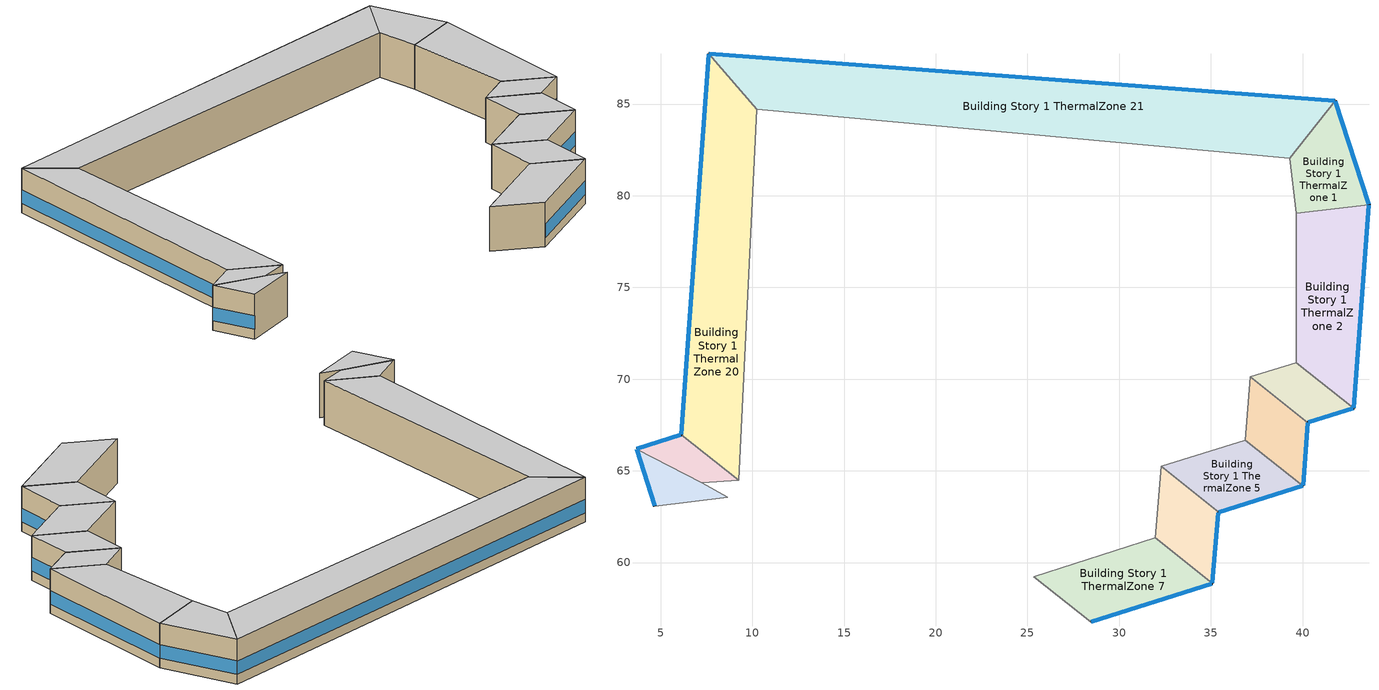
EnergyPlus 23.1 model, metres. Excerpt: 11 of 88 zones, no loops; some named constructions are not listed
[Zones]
Building Story 1 ThermalZone 1
 floor ground (Typical Insulated Carpeted 8in Slab Floor): 41.78,85.18 43.63,79.52 39.65,79.04 39.31,82.04 z0
 wall outside (Typical Insulated Steel Framed Exterior Wall R-12.99): 43.63,79.52 41.78,85.18 z0:3.6
 wall adiabatic (Typical Interior Wall): 41.78,85.18 39.31,82.04 39.65,79.04 43.63,79.52 z0:3.6
 window (U 0.55 SHGC 0.25): 43.62,79.54 41.79,85.16 z0.76:1.85
 ceiling adiabatic (Typical Interior Floor): 39.31,82.04 39.65,79.04 43.63,79.52 41.78,85.18 z3.6
Building Story 1 ThermalZone 18
 floor ground (Typical Insulated Carpeted 8in Slab Floor): 4.69,63.08 3.68,66.19 7.24,64.37 8.66,63.55 z0
 wall outside (Typical Insulated Steel Framed Exterior Wall R-12.99): 3.68,66.19 4.69,63.08 z0:3.6
 wall adiabatic (Typical Interior Wall): 4.69,63.08 8.66,63.55 7.24,64.37 3.68,66.19 z0:3.6
 window (U 0.55 SHGC 0.25): 3.69,66.17 4.68,63.11 z0.76:1.86
 ceiling adiabatic (Typical Interior Ceiling): 8.66,63.55 7.24,64.37 3.68,66.19 4.69,63.08 z3.6
Building Story 1 ThermalZone 19
 floor ground (Typical Insulated Carpeted 8in Slab Floor): 3.68,66.19 6.11,66.97 9.26,64.5 7.24,64.37 z0
 wall outside (Typical Insulated Steel Framed Exterior Wall R-12.99): 6.11,66.97 3.68,66.19 z0:3.6
 wall adiabatic (Typical Interior Wall): 3.68,66.19 7.24,64.37 9.26,64.5 6.11,66.97 z0:3.6
 window (U 0.55 SHGC 0.25): 6.09,66.96 3.71,66.2 z0.76:1.86
 ceiling adiabatic (Typical Interior Ceiling): 7.24,64.37 9.26,64.5 6.11,66.97 3.68,66.19 z3.6
Building Story 1 ThermalZone 2
 floor ground (Typical Insulated Carpeted 8in Slab Floor): 43.63,79.52 42.79,68.41 39.66,70.91 39.65,79.04 z0
 wall outside (Typical Insulated Steel Framed Exterior Wall R-12.99): 42.79,68.41 43.63,79.52 z0:3.6
 wall adiabatic (Typical Interior Wall): 43.63,79.52 39.65,79.04 39.66,70.91 42.79,68.41 z0:3.6
 window (U 0.55 SHGC 0.25): 42.79,68.44 43.62,79.49 z0.76:1.85
 ceiling adiabatic (Typical Interior Floor): 39.65,79.04 39.66,70.91 42.79,68.41 43.63,79.52 z3.6
Building Story 1 ThermalZone 20
 floor ground (Typical Insulated Carpeted 8in Slab Floor): 6.11,66.97 7.62,87.74 10.23,84.71 9.26,64.5 z0
 wall outside (Typical Insulated Steel Framed Exterior Wall R-12.99): 7.62,87.74 6.11,66.97 z0:3.6
 wall adiabatic (Typical Interior Wall): 6.11,66.97 9.26,64.5 10.23,84.71 7.62,87.74 z0:3.6
 window (U 0.55 SHGC 0.25): 7.62,87.71 6.11,66.99 z0.76:1.84
 ceiling adiabatic (Typical Interior Ceiling): 9.26,64.5 10.23,84.71 7.62,87.74 6.11,66.97 z3.6
Building Story 1 ThermalZone 21
 floor ground (Typical Insulated Carpeted 8in Slab Floor): 7.62,87.74 41.78,85.18 39.31,82.04 10.23,84.71 z0
 wall outside (Typical Insulated Steel Framed Exterior Wall R-12.99): 41.78,85.18 7.62,87.74 z0:3.6
 wall adiabatic (Typical Interior Wall): 7.62,87.74 10.23,84.71 39.31,82.04 41.78,85.18 z0:3.6
 window (U 0.55 SHGC 0.25): 41.76,85.19 7.65,87.74 z0.76:1.84
 ceiling adiabatic (Typical Interior Ceiling): 10.23,84.71 39.31,82.04 41.78,85.18 7.62,87.74 z3.6
Building Story 1 ThermalZone 3
 floor ground (Typical Insulated Carpeted 8in Slab Floor): 42.79,68.41 40.28,67.64 37.15,70.13 39.66,70.91 z0
 wall outside (Typical Insulated Steel Framed Exterior Wall R-12.99): 40.28,67.64 42.79,68.41 z0:3.6
 wall adiabatic (Typical Interior Wall): 42.79,68.41 39.66,70.91 37.15,70.13 40.28,67.64 z0:3.6
 window (U 0.55 SHGC 0.25): 40.3,67.64 42.76,68.41 z0.76:1.86
 ceiling adiabatic (Typical Interior Floor): 39.66,70.91 37.15,70.13 40.28,67.64 42.79,68.41 z3.6
Building Story 1 ThermalZone 4
 floor ground (Typical Insulated Carpeted 8in Slab Floor): 40.28,67.64 40.03,64.19 36.89,66.68 37.15,70.13 z0
 wall outside (Typical Insulated Steel Framed Exterior Wall R-12.99): 40.03,64.19 40.28,67.64 z0:3.6
 wall adiabatic (Typical Interior Wall): 40.28,67.64 37.15,70.13 36.89,66.68 40.03,64.19 z0:3.6
 window (U 0.55 SHGC 0.25): 40.03,64.22 40.27,67.61 z0.76:1.86
 ceiling adiabatic (Typical Interior Floor): 37.15,70.13 36.89,66.68 40.03,64.19 40.28,67.64 z3.6
Building Story 1 ThermalZone 5
 floor ground (Typical Insulated Carpeted 8in Slab Floor): 40.03,64.19 35.42,62.75 32.3,65.25 36.89,66.68 z0
 wall outside (Typical Insulated Steel Framed Exterior Wall R-12.99): 35.42,62.75 40.03,64.19 z0:3.6
 wall adiabatic (Typical Interior Wall): 40.03,64.19 36.89,66.68 32.3,65.25 35.42,62.75 z0:3.6
 window (U 0.55 SHGC 0.25): 35.44,62.76 40,64.19 z0.76:1.85
 ceiling adiabatic (Typical Interior Floor): 36.89,66.68 32.3,65.25 35.42,62.75 40.03,64.19 z3.6
Building Story 1 ThermalZone 6
 floor ground (Typical Insulated Carpeted 8in Slab Floor): 35.42,62.75 35.08,58.86 31.96,61.36 32.3,65.25 z0
 wall outside (Typical Insulated Steel Framed Exterior Wall R-12.99): 35.08,58.86 35.42,62.75 z0:3.6
 wall adiabatic (Typical Interior Wall): 35.42,62.75 32.3,65.25 31.96,61.36 35.08,58.86 z0:3.6
 window (U 0.55 SHGC 0.25): 35.09,58.89 35.42,62.72 z0.76:1.86
 ceiling adiabatic (Typical Interior Floor): 32.3,65.25 31.96,61.36 35.08,58.86 35.42,62.75 z3.6
Building Story 1 ThermalZone 7
 floor ground (Typical Insulated Carpeted 8in Slab Floor): 35.08,58.86 28.47,56.75 25.33,59.23 31.96,61.36 z0
 wall outside (Typical Insulated Steel Framed Exterior Wall R-12.99): 28.47,56.75 35.08,58.86 z0:3.6
 wall adiabatic (Typical Interior Wall): 35.08,58.86 31.96,61.36 25.33,59.23 28.47,56.75 z0:3.6
 window (U 0.55 SHGC 0.25): 28.49,56.76 35.06,58.85 z0.76:1.85
 ceiling adiabatic (Typical Interior Floor): 31.96,61.36 25.33,59.23 28.47,56.75 35.08,58.86 z3.6
[Material] Thermal Absorptance=0.9; Solar Absorptance=0.7
Name | Roughness | Thickness {m} | Conductivity {W/m-K} | Density {kg/m3} | Specific Heat {J/kg-K} | Visible Absorptance
100mm Normalweight concrete floor | MediumRough | 0.1016 | 2.31045 | 2322 | 832.557 | 0.7
25mm Stucco | Smooth | 0.0254 | 0.72 | 1856 | 840 | 0.7
5/8 in. Gypsum Board | MediumSmooth | 0.0159 | 0.16 | 800 | 1090 | 0.7
8 in. Normalweight Concrete Floor | MediumRough | 0.2032 | 2.31 | 2322 | 832 | 0.7
G01 13mm gypsum board | Smooth | 0.0127 | 0.160031 | 800.001 | 1090.73 | 0.5
[Material:NoMass] Roughness=Smooth; Thermal Absorptance=0.9; Solar Absorptance=0.7
Name | Thermal Resistance {m2-K/W} | Visible Absorptance
CP02 CARPET PAD; Typical Carpet Pad | 0.21648 | 0.8
Typical Insulation R-10.81 | 1.90342 | 0.7
[WindowMaterial:Gas]
Gap_1_W_0_0032: Gas Type=Air; Thickness {m}=0.0032
[WindowMaterial:Glazing] Optical Data Type=SpectralAverage; Infrared Transmittance at Normal Incidence=0; Back Side Infrared Hemispherical Emissivity=0.84; Conductivity {W/m-K}=1; Dirt Correction Factor for Solar and Visible Transmittance=1; Solar Diffusing=No
Name | Thickness {m} | Solar Transmittance at Normal Incidence | Front Side Solar Reflectance at Normal Incidence | Back Side Solar Reflectance at Normal Incidence | Visible Transmittance at Normal Incidence | Front Side Visible Reflectance at Normal Incidence | Back Side Visible Reflectance at Normal Incidence | Front Side Infrared Hemispherical Emissivity
Glass_2022F_LayerAvg | 0.0039 | 0.355897 | 0.394095 | 0.265645 | 0.677694 | 0.042734 | 0.05547 | 0.046
Glass_2175_LayerAvg | 0.0086 | 0.167758 | 0.217606 | 0.437978 | 0.416044 | 0.078729 | 0.10654 | 0.84
[Construction]
Typical Insulated Carpeted 8in Slab Floor: 8 in. Normalweight Concrete Floor, Typical Carpet Pad
Typical Insulated Steel Framed Exterior Wall R-12.99: 25mm Stucco, 5/8 in. Gypsum Board, Typical Insulation R-10.81, 5/8 in. Gypsum Board
Typical Interior Ceiling: CP02 CARPET PAD, 100mm Normalweight concrete floor
Typical Interior Floor: 100mm Normalweight concrete floor, CP02 CARPET PAD
Typical Interior Wall: G01 13mm gypsum board, G01 13mm gypsum board
U 0.55 SHGC 0.25: Glass_2175_LayerAvg, Gap_1_W_0_0032, Glass_2022F_LayerAvg
[Zone] Multiplier=1; Part of Total Floor Area=Yes
Building Story 1 ThermalZone 1; Building Story 1 ThermalZone 18; Building Story 1 ThermalZone 19; Building Story 1 ThermalZone 2; Building Story 1 ThermalZone 20; Building Story 1 ThermalZone 21; Building Story 1 ThermalZone 3; Building Story 1 ThermalZone 4; Building Story 1 ThermalZone 5; Building Story 1 ThermalZone 6; Building Story 1 ThermalZone 7
[Space] Space Type=Story Ground Blended Space Type
Name | Zone
Building Story 1 Space 1 | Building Story 1 ThermalZone 1
Building Story 1 Space 18 | Building Story 1 ThermalZone 18
Building Story 1 Space 19 | Building Story 1 ThermalZone 19
Building Story 1 Space 2 | Building Story 1 ThermalZone 2
Building Story 1 Space 20 | Building Story 1 ThermalZone 20
Building Story 1 Space 21 | Building Story 1 ThermalZone 21
Building Story 1 Space 3 | Building Story 1 ThermalZone 3
Building Story 1 Space 4 | Building Story 1 ThermalZone 4
Building Story 1 Space 5 | Building Story 1 ThermalZone 5
Building Story 1 Space 6 | Building Story 1 ThermalZone 6
Building Story 1 Space 7 | Building Story 1 ThermalZone 7
[InternalMass] Construction=InteriorFurnishings 1
Name | Zone or ZoneList | Space or SpaceList | Surface Area {m2}
Building Story 1 Space 1 Office OfficeLarge Data Center A  - Story Ground Mass; Building Story 1 Space 1 Office OfficeLarge Data Center C  - Story Ground Mass | Building Story 1 ThermalZone 1 | Building Story 1 Space 1 | 0.0512
Building Story 1 Space 2 Office OfficeLarge Data Center A  - Story Ground Mass; Building Story 1 Space 2 Office OfficeLarge Data Center C  - Story Ground Mass | Building Story 1 ThermalZone 2 | Building Story 1 Space 2 | 0.111173
Building Story 1 Space 4 Office OfficeLarge Data Center A  - Story Ground Mass; Building Story 1 Space 4 Office OfficeLarge Data Center C  - Story Ground Mass | Building Story 1 ThermalZone 4 | Building Story 1 Space 4 | 0.0367467
Building Story 1 Space 6 Office OfficeLarge Data Center A  - Story Ground Mass; Building Story 1 Space 6 Office OfficeLarge Data Center C  - Story Ground Mass | Building Story 1 ThermalZone 6 | Building Story 1 Space 6 | 0.0417874
Building Story 1 Space 7 Office OfficeLarge Data Center A  - Story Ground Mass; Building Story 1 Space 7 Office OfficeLarge Data Center C  - Story Ground Mass | Building Story 1 ThermalZone 7 | Building Story 1 Space 7 | 0.0743201
Building Story 1 Space 20 Office OfficeLarge Data Center A  - Story Ground Mass; Building Story 1 Space 20 Office OfficeLarge Data Center C  - Story Ground Mass | Building Story 1 ThermalZone 20 | Building Story 1 Space 20 | 0.200653
Building Story 1 Space 21 Office OfficeLarge Data Center A  - Story Ground Mass; Building Story 1 Space 21 Office OfficeLarge Data Center C  - Story Ground Mass | Building Story 1 ThermalZone 21 | Building Story 1 Space 21 | 0.313382
Building Story 1 Space 5 Office OfficeLarge Data Center A  - Story Ground Mass; Building Story 1 Space 5 Office OfficeLarge Data Center C  - Story Ground Mass | Building Story 1 ThermalZone 5 | Building Story 1 Space 5 | 0.0512883
Building Story 1 Space 19 Office OfficeLarge Data Center A  - Story Ground Mass; Building Story 1 Space 19 Office OfficeLarge Data Center C  - Story Ground Mass | Building Story 1 ThermalZone 19 | Building Story 1 Space 19 | 0.0202466
Building Story 1 Space 3 Office OfficeLarge Data Center A  - Story Ground Mass; Building Story 1 Space 3 Office OfficeLarge Data Center C  - Story Ground Mass | Building Story 1 ThermalZone 3 | Building Story 1 Space 3 | 0.0279812
Building Story 1 Space 18 Office OfficeLarge Data Center A  - Story Ground Mass; Building Story 1 Space 18 Office OfficeLarge Data Center C  - Story Ground Mass | Building Story 1 ThermalZone 18 | Building Story 1 Space 18 | 0.0211017
Building Story 1 Space 1 Office OfficeLarge Data Center B  - Story Ground Mass | Building Story 1 ThermalZone 1 | Building Story 1 Space 1 | 0.376498
Building Story 1 Space 2 Office OfficeLarge Data Center B  - Story Ground Mass | Building Story 1 ThermalZone 2 | Building Story 1 Space 2 | 0.817505
Building Story 1 Space 4 Office OfficeLarge Data Center B  - Story Ground Mass | Building Story 1 ThermalZone 4 | Building Story 1 Space 4 | 0.270215
Building Story 1 Space 6 Office OfficeLarge Data Center B  - Story Ground Mass | Building Story 1 ThermalZone 6 | Building Story 1 Space 6 | 0.307282
Building Story 1 Space 7 Office OfficeLarge Data Center B  - Story Ground Mass | Building Story 1 ThermalZone 7 | Building Story 1 Space 7 | 0.54651
Building Story 1 Space 20 Office OfficeLarge Data Center B  - Story Ground Mass | Building Story 1 ThermalZone 20 | Building Story 1 Space 20 | 1.47549
Building Story 1 Space 21 Office OfficeLarge Data Center B  - Story Ground Mass | Building Story 1 ThermalZone 21 | Building Story 1 Space 21 | 2.30445
Building Story 1 Space 5 Office OfficeLarge Data Center B  - Story Ground Mass | Building Story 1 ThermalZone 5 | Building Story 1 Space 5 | 0.377147
Building Story 1 Space 19 Office OfficeLarge Data Center B  - Story Ground Mass | Building Story 1 ThermalZone 19 | Building Story 1 Space 19 | 0.148883
Building Story 1 Space 3 Office OfficeLarge Data Center B  - Story Ground Mass | Building Story 1 ThermalZone 3 | Building Story 1 Space 3 | 0.205759
Building Story 1 Space 18 Office OfficeLarge Data Center B  - Story Ground Mass | Building Story 1 ThermalZone 18 | Building Story 1 Space 18 | 0.155171
Building Story 1 Space 1 Office OfficeLarge Main Data Center A  - Story Ground Mass; Building Story 1 Space 1 Office OfficeLarge Main Data Center C  - Story Ground Mass | Building Story 1 ThermalZone 1 | Building Story 1 Space 1 | 0.092051
Building Story 1 Space 2 Office OfficeLarge Main Data Center A  - Story Ground Mass; Building Story 1 Space 2 Office OfficeLarge Main Data Center C  - Story Ground Mass | Building Story 1 ThermalZone 2 | Building Story 1 Space 2 | 0.199874
Building Story 1 Space 4 Office OfficeLarge Main Data Center A  - Story Ground Mass; Building Story 1 Space 4 Office OfficeLarge Main Data Center C  - Story Ground Mass | Building Story 1 ThermalZone 4 | Building Story 1 Space 4 | 0.0660658
Building Story 1 Space 6 Office OfficeLarge Main Data Center A  - Story Ground Mass; Building Story 1 Space 6 Office OfficeLarge Main Data Center C  - Story Ground Mass | Building Story 1 ThermalZone 6 | Building Story 1 Space 6 | 0.0751284
Building Story 1 Space 7 Office OfficeLarge Main Data Center A  - Story Ground Mass; Building Story 1 Space 7 Office OfficeLarge Main Data Center C  - Story Ground Mass | Building Story 1 ThermalZone 7 | Building Story 1 Space 7 | 0.133618
Building Story 1 Space 20 Office OfficeLarge Main Data Center A  - Story Ground Mass; Building Story 1 Space 20 Office OfficeLarge Main Data Center C  - Story Ground Mass | Building Story 1 ThermalZone 20 | Building Story 1 Space 20 | 0.360748
Building Story 1 Space 21 Office OfficeLarge Main Data Center A  - Story Ground Mass; Building Story 1 Space 21 Office OfficeLarge Main Data Center C  - Story Ground Mass | Building Story 1 ThermalZone 21 | Building Story 1 Space 21 | 0.563421
Building Story 1 Space 5 Office OfficeLarge Main Data Center A  - Story Ground Mass; Building Story 1 Space 5 Office OfficeLarge Main Data Center C  - Story Ground Mass | Building Story 1 ThermalZone 5 | Building Story 1 Space 5 | 0.0922099
Building Story 1 Space 19 Office OfficeLarge Main Data Center A  - Story Ground Mass; Building Story 1 Space 19 Office OfficeLarge Main Data Center C  - Story Ground Mass | Building Story 1 ThermalZone 19 | Building Story 1 Space 19 | 0.0364008
Building Story 1 Space 3 Office OfficeLarge Main Data Center A  - Story Ground Mass; Building Story 1 Space 3 Office OfficeLarge Main Data Center C  - Story Ground Mass | Building Story 1 ThermalZone 3 | Building Story 1 Space 3 | 0.0503065
Building Story 1 Space 18 Office OfficeLarge Main Data Center A  - Story Ground Mass; Building Story 1 Space 18 Office OfficeLarge Main Data Center C  - Story Ground Mass | Building Story 1 ThermalZone 18 | Building Story 1 Space 18 | 0.0379381
Building Story 1 Space 1 Office OfficeLarge Main Data Center B  - Story Ground Mass | Building Story 1 ThermalZone 1 | Building Story 1 Space 1 | 0.676895
Building Story 1 Space 2 Office OfficeLarge Main Data Center B  - Story Ground Mass | Building Story 1 ThermalZone 2 | Building Story 1 Space 2 | 1.46977
Building Story 1 Space 4 Office OfficeLarge Main Data Center B  - Story Ground Mass | Building Story 1 ThermalZone 4 | Building Story 1 Space 4 | 0.485813
Building Story 1 Space 6 Office OfficeLarge Main Data Center B  - Story Ground Mass | Building Story 1 ThermalZone 6 | Building Story 1 Space 6 | 0.552454
Building Story 1 Space 7 Office OfficeLarge Main Data Center B  - Story Ground Mass | Building Story 1 ThermalZone 7 | Building Story 1 Space 7 | 0.982556
Building Story 1 Space 20 Office OfficeLarge Main Data Center B  - Story Ground Mass | Building Story 1 ThermalZone 20 | Building Story 1 Space 20 | 2.65275
Building Story 1 Space 21 Office OfficeLarge Main Data Center B  - Story Ground Mass | Building Story 1 ThermalZone 21 | Building Story 1 Space 21 | 4.1431
Building Story 1 Space 5 Office OfficeLarge Main Data Center B  - Story Ground Mass | Building Story 1 ThermalZone 5 | Building Story 1 Space 5 | 0.678063
Building Story 1 Space 19 Office OfficeLarge Main Data Center B  - Story Ground Mass | Building Story 1 ThermalZone 19 | Building Story 1 Space 19 | 0.267672
Building Story 1 Space 3 Office OfficeLarge Main Data Center B  - Story Ground Mass | Building Story 1 ThermalZone 3 | Building Story 1 Space 3 | 0.369928
Building Story 1 Space 18 Office OfficeLarge Main Data Center B  - Story Ground Mass | Building Story 1 ThermalZone 18 | Building Story 1 Space 18 | 0.278977
Building Story 1 Space 1 SecondarySchool Auditorium A  - Story Ground Mass; Building Story 1 Space 1 SecondarySchool Auditorium C  - Story Ground Mass | Building Story 1 ThermalZone 1 | Building Story 1 Space 1 | 0.411779
Building Story 1 Space 2 SecondarySchool Auditorium A  - Story Ground Mass; Building Story 1 Space 2 SecondarySchool Auditorium C  - Story Ground Mass | Building Story 1 ThermalZone 2 | Building Story 1 Space 2 | 0.894112
Building Story 1 Space 4 SecondarySchool Auditorium A  - Story Ground Mass; Building Story 1 Space 4 SecondarySchool Auditorium C  - Story Ground Mass | Building Story 1 ThermalZone 4 | Building Story 1 Space 4 | 0.295537
Building Story 1 Space 6 SecondarySchool Auditorium A  - Story Ground Mass; Building Story 1 Space 6 SecondarySchool Auditorium C  - Story Ground Mass | Building Story 1 ThermalZone 6 | Building Story 1 Space 6 | 0.336077
Building Story 1 Space 7 SecondarySchool Auditorium A  - Story Ground Mass; Building Story 1 Space 7 SecondarySchool Auditorium C  - Story Ground Mass | Building Story 1 ThermalZone 7 | Building Story 1 Space 7 | 0.597723
Building Story 1 Space 20 SecondarySchool Auditorium A  - Story Ground Mass; Building Story 1 Space 20 SecondarySchool Auditorium C  - Story Ground Mass | Building Story 1 ThermalZone 20 | Building Story 1 Space 20 | 1.61376
Building Story 1 Space 21 SecondarySchool Auditorium A  - Story Ground Mass; Building Story 1 Space 21 SecondarySchool Auditorium C  - Story Ground Mass | Building Story 1 ThermalZone 21 | Building Story 1 Space 21 | 2.52039
Building Story 1 Space 5 SecondarySchool Auditorium A  - Story Ground Mass; Building Story 1 Space 5 SecondarySchool Auditorium C  - Story Ground Mass | Building Story 1 ThermalZone 5 | Building Story 1 Space 5 | 0.412489
Building Story 1 Space 19 SecondarySchool Auditorium A  - Story Ground Mass; Building Story 1 Space 19 SecondarySchool Auditorium C  - Story Ground Mass | Building Story 1 ThermalZone 19 | Building Story 1 Space 19 | 0.162834
Building Story 1 Space 3 SecondarySchool Auditorium A  - Story Ground Mass; Building Story 1 Space 3 SecondarySchool Auditorium C  - Story Ground Mass | Building Story 1 ThermalZone 3 | Building Story 1 Space 3 | 0.22504
Building Story 1 Space 18 SecondarySchool Auditorium A  - Story Ground Mass; Building Story 1 Space 18 SecondarySchool Auditorium C  - Story Ground Mass | Building Story 1 ThermalZone 18 | Building Story 1 Space 18 | 0.169711
Building Story 1 Space 1 SecondarySchool Auditorium B  - Story Ground Mass | Building Story 1 ThermalZone 1 | Building Story 1 Space 1 | 3.028
Building Story 1 Space 2 SecondarySchool Auditorium B  - Story Ground Mass | Building Story 1 ThermalZone 2 | Building Story 1 Space 2 | 6.57483
Building Story 1 Space 4 SecondarySchool Auditorium B  - Story Ground Mass | Building Story 1 ThermalZone 4 | Building Story 1 Space 4 | 2.17322
Building Story 1 Space 6 SecondarySchool Auditorium B  - Story Ground Mass | Building Story 1 ThermalZone 6 | Building Story 1 Space 6 | 2.47133
Building Story 1 Space 7 SecondarySchool Auditorium B  - Story Ground Mass | Building Story 1 ThermalZone 7 | Building Story 1 Space 7 | 4.39534
Building Story 1 Space 20 SecondarySchool Auditorium B  - Story Ground Mass | Building Story 1 ThermalZone 20 | Building Story 1 Space 20 | 11.8667
Building Story 1 Space 21 SecondarySchool Auditorium B  - Story Ground Mass | Building Story 1 ThermalZone 21 | Building Story 1 Space 21 | 18.5336
Building Story 1 Space 5 SecondarySchool Auditorium B  - Story Ground Mass | Building Story 1 ThermalZone 5 | Building Story 1 Space 5 | 3.03323
Building Story 1 Space 19 SecondarySchool Auditorium B  - Story Ground Mass | Building Story 1 ThermalZone 19 | Building Story 1 Space 19 | 1.1974
Building Story 1 Space 3 SecondarySchool Auditorium B  - Story Ground Mass | Building Story 1 ThermalZone 3 | Building Story 1 Space 3 | 1.65483
Building Story 1 Space 18 SecondarySchool Auditorium B  - Story Ground Mass | Building Story 1 ThermalZone 18 | Building Story 1 Space 18 | 1.24797
Building Story 1 Space 1 SecondarySchool Cafeteria A  - Story Ground Mass; Building Story 1 Space 1 SecondarySchool Cafeteria C  - Story Ground Mass | Building Story 1 ThermalZone 1 | Building Story 1 Space 1 | 0.26063
Building Story 1 Space 2 SecondarySchool Cafeteria A  - Story Ground Mass; Building Story 1 Space 2 SecondarySchool Cafeteria C  - Story Ground Mass | Building Story 1 ThermalZone 2 | Building Story 1 Space 2 | 0.565916
Building Story 1 Space 4 SecondarySchool Cafeteria A  - Story Ground Mass; Building Story 1 Space 4 SecondarySchool Cafeteria C  - Story Ground Mass | Building Story 1 ThermalZone 4 | Building Story 1 Space 4 | 0.187056
Building Story 1 Space 6 SecondarySchool Cafeteria A  - Story Ground Mass; Building Story 1 Space 6 SecondarySchool Cafeteria C  - Story Ground Mass | Building Story 1 ThermalZone 6 | Building Story 1 Space 6 | 0.212716
Building Story 1 Space 7 SecondarySchool Cafeteria A  - Story Ground Mass; Building Story 1 Space 7 SecondarySchool Cafeteria C  - Story Ground Mass | Building Story 1 ThermalZone 7 | Building Story 1 Space 7 | 0.378321
Building Story 1 Space 20 SecondarySchool Cafeteria A  - Story Ground Mass; Building Story 1 Space 20 SecondarySchool Cafeteria C  - Story Ground Mass | Building Story 1 ThermalZone 20 | Building Story 1 Space 20 | 1.02141
Building Story 1 Space 21 SecondarySchool Cafeteria A  - Story Ground Mass; Building Story 1 Space 21 SecondarySchool Cafeteria C  - Story Ground Mass | Building Story 1 ThermalZone 21 | Building Story 1 Space 21 | 1.59525
Building Story 1 Space 5 SecondarySchool Cafeteria A  - Story Ground Mass; Building Story 1 Space 5 SecondarySchool Cafeteria C  - Story Ground Mass | Building Story 1 ThermalZone 5 | Building Story 1 Space 5 | 0.261079
Building Story 1 Space 19 SecondarySchool Cafeteria A  - Story Ground Mass; Building Story 1 Space 19 SecondarySchool Cafeteria C  - Story Ground Mass | Building Story 1 ThermalZone 19 | Building Story 1 Space 19 | 0.103064
Building Story 1 Space 3 SecondarySchool Cafeteria A  - Story Ground Mass; Building Story 1 Space 3 SecondarySchool Cafeteria C  - Story Ground Mass | Building Story 1 ThermalZone 3 | Building Story 1 Space 3 | 0.142436
Building Story 1 Space 18 SecondarySchool Cafeteria A  - Story Ground Mass; Building Story 1 Space 18 SecondarySchool Cafeteria C  - Story Ground Mass | Building Story 1 ThermalZone 18 | Building Story 1 Space 18 | 0.107416
Building Story 1 Space 1 SecondarySchool Cafeteria B  - Story Ground Mass | Building Story 1 ThermalZone 1 | Building Story 1 Space 1 | 1.91653
Building Story 1 Space 2 SecondarySchool Cafeteria B  - Story Ground Mass | Building Story 1 ThermalZone 2 | Building Story 1 Space 2 | 4.16145
Building Story 1 Space 4 SecondarySchool Cafeteria B  - Story Ground Mass | Building Story 1 ThermalZone 4 | Building Story 1 Space 4 | 1.37551
Building Story 1 Space 6 SecondarySchool Cafeteria B  - Story Ground Mass | Building Story 1 ThermalZone 6 | Building Story 1 Space 6 | 1.5642
Building Story 1 Space 7 SecondarySchool Cafeteria B  - Story Ground Mass | Building Story 1 ThermalZone 7 | Building Story 1 Space 7 | 2.78197
Building Story 1 Space 20 SecondarySchool Cafeteria B  - Story Ground Mass | Building Story 1 ThermalZone 20 | Building Story 1 Space 20 | 7.51089
Building Story 1 Space 21 SecondarySchool Cafeteria B  - Story Ground Mass | Building Story 1 ThermalZone 21 | Building Story 1 Space 21 | 11.7306
Building Story 1 Space 5 SecondarySchool Cafeteria B  - Story Ground Mass | Building Story 1 ThermalZone 5 | Building Story 1 Space 5 | 1.91984
Building Story 1 Space 19 SecondarySchool Cafeteria B  - Story Ground Mass | Building Story 1 ThermalZone 19 | Building Story 1 Space 19 | 0.757876
Building Story 1 Space 3 SecondarySchool Cafeteria B  - Story Ground Mass | Building Story 1 ThermalZone 3 | Building Story 1 Space 3 | 1.0474
Building Story 1 Space 18 SecondarySchool Cafeteria B  - Story Ground Mass | Building Story 1 ThermalZone 18 | Building Story 1 Space 18 | 0.789884
Building Story 1 Space 1 SecondarySchool ComputerRoom A  - Story Ground Mass; Building Story 1 Space 1 SecondarySchool ComputerRoom C  - Story Ground Mass | Building Story 1 ThermalZone 1 | Building Story 1 Space 1 | 0.397889
Building Story 1 Space 2 SecondarySchool ComputerRoom A  - Story Ground Mass; Building Story 1 Space 2 SecondarySchool ComputerRoom C  - Story Ground Mass | Building Story 1 ThermalZone 2 | Building Story 1 Space 2 | 0.863954
Building Story 1 Space 4 SecondarySchool ComputerRoom A  - Story Ground Mass; Building Story 1 Space 4 SecondarySchool ComputerRoom C  - Story Ground Mass | Building Story 1 ThermalZone 4 | Building Story 1 Space 4 | 0.285568
Building Story 1 Space 6 SecondarySchool ComputerRoom A  - Story Ground Mass; Building Story 1 Space 6 SecondarySchool ComputerRoom C  - Story Ground Mass | Building Story 1 ThermalZone 6 | Building Story 1 Space 6 | 0.324741
Building Story 1 Space 7 SecondarySchool ComputerRoom A  - Story Ground Mass; Building Story 1 Space 7 SecondarySchool ComputerRoom C  - Story Ground Mass | Building Story 1 ThermalZone 7 | Building Story 1 Space 7 | 0.577562
Building Story 1 Space 20 SecondarySchool ComputerRoom A  - Story Ground Mass; Building Story 1 Space 20 SecondarySchool ComputerRoom C  - Story Ground Mass | Building Story 1 ThermalZone 20 | Building Story 1 Space 20 | 1.55933
Building Story 1 Space 21 SecondarySchool ComputerRoom A  - Story Ground Mass; Building Story 1 Space 21 SecondarySchool ComputerRoom C  - Story Ground Mass | Building Story 1 ThermalZone 21 | Building Story 1 Space 21 | 2.43538
Building Story 1 Space 5 SecondarySchool ComputerRoom A  - Story Ground Mass; Building Story 1 Space 5 SecondarySchool ComputerRoom C  - Story Ground Mass | Building Story 1 ThermalZone 5 | Building Story 1 Space 5 | 0.398576
Building Story 1 Space 19 SecondarySchool ComputerRoom A  - Story Ground Mass; Building Story 1 Space 19 SecondarySchool ComputerRoom C  - Story Ground Mass | Building Story 1 ThermalZone 19 | Building Story 1 Space 19 | 0.157342
Building Story 1 Space 3 SecondarySchool ComputerRoom A  - Story Ground Mass; Building Story 1 Space 3 SecondarySchool ComputerRoom C  - Story Ground Mass | Building Story 1 ThermalZone 3 | Building Story 1 Space 3 | 0.217449
Building Story 1 Space 18 SecondarySchool ComputerRoom A  - Story Ground Mass; Building Story 1 Space 18 SecondarySchool ComputerRoom C  - Story Ground Mass | Building Story 1 ThermalZone 18 | Building Story 1 Space 18 | 0.163987
Building Story 1 Space 1 SecondarySchool ComputerRoom B  - Story Ground Mass | Building Story 1 ThermalZone 1 | Building Story 1 Space 1 | 2.92587
Building Story 1 Space 2 SecondarySchool ComputerRoom B  - Story Ground Mass | Building Story 1 ThermalZone 2 | Building Story 1 Space 2 | 6.35306
Building Story 1 Space 4 SecondarySchool ComputerRoom B  - Story Ground Mass | Building Story 1 ThermalZone 4 | Building Story 1 Space 4 | 2.09992
Building Story 1 Space 6 SecondarySchool ComputerRoom B  - Story Ground Mass | Building Story 1 ThermalZone 6 | Building Story 1 Space 6 | 2.38798
Building Story 1 Space 7 SecondarySchool ComputerRoom B  - Story Ground Mass | Building Story 1 ThermalZone 7 | Building Story 1 Space 7 | 4.24708
Building Story 1 Space 20 SecondarySchool ComputerRoom B  - Story Ground Mass | Building Story 1 ThermalZone 20 | Building Story 1 Space 20 | 11.4665
Building Story 1 Space 21 SecondarySchool ComputerRoom B  - Story Ground Mass | Building Story 1 ThermalZone 21 | Building Story 1 Space 21 | 17.9085
Building Story 1 Space 5 SecondarySchool ComputerRoom B  - Story Ground Mass | Building Story 1 ThermalZone 5 | Building Story 1 Space 5 | 2.93092
Building Story 1 Space 19 SecondarySchool ComputerRoom B  - Story Ground Mass | Building Story 1 ThermalZone 19 | Building Story 1 Space 19 | 1.15701
Building Story 1 Space 3 SecondarySchool ComputerRoom B  - Story Ground Mass | Building Story 1 ThermalZone 3 | Building Story 1 Space 3 | 1.59901
Building Story 1 Space 18 SecondarySchool ComputerRoom B  - Story Ground Mass | Building Story 1 ThermalZone 18 | Building Story 1 Space 18 | 1.20587
Building Story 1 Space 1 SecondarySchool Gym A  - Story Ground Mass; Building Story 1 Space 1 SecondarySchool Gym C  - Story Ground Mass | Building Story 1 ThermalZone 1 | Building Story 1 Space 1 | 0.429226
Building Story 1 Space 2 SecondarySchool Gym A  - Story Ground Mass; Building Story 1 Space 2 SecondarySchool Gym C  - Story Ground Mass | Building Story 1 ThermalZone 2 | Building Story 1 Space 2 | 0.931997
Building Story 1 Space 4 SecondarySchool Gym A  - Story Ground Mass; Building Story 1 Space 4 SecondarySchool Gym C  - Story Ground Mass | Building Story 1 ThermalZone 4 | Building Story 1 Space 4 | 0.308059
Building Story 1 Space 6 SecondarySchool Gym A  - Story Ground Mass; Building Story 1 Space 6 SecondarySchool Gym C  - Story Ground Mass | Building Story 1 ThermalZone 6 | Building Story 1 Space 6 | 0.350317
Building Story 1 Space 7 SecondarySchool Gym A  - Story Ground Mass; Building Story 1 Space 7 SecondarySchool Gym C  - Story Ground Mass | Building Story 1 ThermalZone 7 | Building Story 1 Space 7 | 0.623049
Building Story 1 Space 20 SecondarySchool Gym A  - Story Ground Mass; Building Story 1 Space 20 SecondarySchool Gym C  - Story Ground Mass | Building Story 1 ThermalZone 20 | Building Story 1 Space 20 | 1.68214
Building Story 1 Space 21 SecondarySchool Gym A  - Story Ground Mass; Building Story 1 Space 21 SecondarySchool Gym C  - Story Ground Mass | Building Story 1 ThermalZone 21 | Building Story 1 Space 21 | 2.62719
Building Story 1 Space 5 SecondarySchool Gym A  - Story Ground Mass; Building Story 1 Space 5 SecondarySchool Gym C  - Story Ground Mass | Building Story 1 ThermalZone 5 | Building Story 1 Space 5 | 0.429967
Building Story 1 Space 19 SecondarySchool Gym A  - Story Ground Mass; Building Story 1 Space 19 SecondarySchool Gym C  - Story Ground Mass | Building Story 1 ThermalZone 19 | Building Story 1 Space 19 | 0.169734
Building Story 1 Space 3 SecondarySchool Gym A  - Story Ground Mass; Building Story 1 Space 3 SecondarySchool Gym C  - Story Ground Mass | Building Story 1 ThermalZone 3 | Building Story 1 Space 3 | 0.234575
Building Story 1 Space 18 SecondarySchool Gym A  - Story Ground Mass; Building Story 1 Space 18 SecondarySchool Gym C  - Story Ground Mass | Building Story 1 ThermalZone 18 | Building Story 1 Space 18 | 0.176902
Building Story 1 Space 1 SecondarySchool Gym A end_a - Story Ground Mass; Building Story 1 Space 1 SecondarySchool Gym C end_a - Story Ground Mass; Building Story 1 Space 1 SecondarySchool Office A end_b - Story Ground Mass | Building Story 1 ThermalZone 1 | Building Story 1 Space 1 | 0.242637
Building Story 1 Space 2 SecondarySchool Gym A end_a - Story Ground Mass; Building Story 1 Space 2 SecondarySchool Gym C end_a - Story Ground Mass; Building Story 1 Space 2 SecondarySchool Office A end_b - Story Ground Mass | Building Story 1 ThermalZone 2 | Building Story 1 Space 2 | 0.526849
Building Story 1 Space 4 SecondarySchool Gym A end_a - Story Ground Mass; Building Story 1 Space 4 SecondarySchool Gym C end_a - Story Ground Mass; Building Story 1 Space 4 SecondarySchool Office A end_b - Story Ground Mass | Building Story 1 ThermalZone 4 | Building Story 1 Space 4 | 0.174143
Building Story 1 Space 6 SecondarySchool Gym A end_a - Story Ground Mass; Building Story 1 Space 6 SecondarySchool Gym C end_a - Story Ground Mass; Building Story 1 Space 6 SecondarySchool Office A end_b - Story Ground Mass | Building Story 1 ThermalZone 6 | Building Story 1 Space 6 | 0.198031
Building Story 1 Space 7 SecondarySchool Gym A end_a - Story Ground Mass; Building Story 1 Space 7 SecondarySchool Gym C end_a - Story Ground Mass; Building Story 1 Space 7 SecondarySchool Office A end_b - Story Ground Mass | Building Story 1 ThermalZone 7 | Building Story 1 Space 7 | 0.352204
Building Story 1 Space 20 SecondarySchool Gym A end_a - Story Ground Mass; Building Story 1 Space 20 SecondarySchool Gym C end_a - Story Ground Mass | Building Story 1 ThermalZone 20 | Building Story 1 Space 20 | 0.950895
Building Story 1 Space 21 SecondarySchool Gym A end_a - Story Ground Mass; Building Story 1 Space 21 SecondarySchool Gym C end_a - Story Ground Mass | Building Story 1 ThermalZone 21 | Building Story 1 Space 21 | 1.48512
Building Story 1 Space 5 SecondarySchool Gym A end_a - Story Ground Mass; Building Story 1 Space 5 SecondarySchool Gym C end_a - Story Ground Mass | Building Story 1 ThermalZone 5 | Building Story 1 Space 5 | 0.243056
Building Story 1 Space 19 SecondarySchool Gym A end_a - Story Ground Mass; Building Story 1 Space 19 SecondarySchool Gym C end_a - Story Ground Mass | Building Story 1 ThermalZone 19 | Building Story 1 Space 19 | 0.0959489
Building Story 1 Space 3 SecondarySchool Gym A end_a - Story Ground Mass; Building Story 1 Space 3 SecondarySchool Gym C end_a - Story Ground Mass | Building Story 1 ThermalZone 3 | Building Story 1 Space 3 | 0.132603
Building Story 1 Space 18 SecondarySchool Gym A end_a - Story Ground Mass; Building Story 1 Space 18 SecondarySchool Gym C end_a - Story Ground Mass | Building Story 1 ThermalZone 18 | Building Story 1 Space 18 | 0.100001
Building Story 1 Space 1 SecondarySchool Gym B  - Story Ground Mass | Building Story 1 ThermalZone 1 | Building Story 1 Space 1 | 3.1563
Building Story 1 Space 2 SecondarySchool Gym B  - Story Ground Mass | Building Story 1 ThermalZone 2 | Building Story 1 Space 2 | 6.85341
Building Story 1 Space 4 SecondarySchool Gym B  - Story Ground Mass | Building Story 1 ThermalZone 4 | Building Story 1 Space 4 | 2.2653
Building Story 1 Space 6 SecondarySchool Gym B  - Story Ground Mass | Building Story 1 ThermalZone 6 | Building Story 1 Space 6 | 2.57605
Building Story 1 Space 7 SecondarySchool Gym B  - Story Ground Mass | Building Story 1 ThermalZone 7 | Building Story 1 Space 7 | 4.58158
Building Story 1 Space 20 SecondarySchool Gym B  - Story Ground Mass | Building Story 1 ThermalZone 20 | Building Story 1 Space 20 | 12.3695
Building Story 1 Space 21 SecondarySchool Gym B  - Story Ground Mass | Building Story 1 ThermalZone 21 | Building Story 1 Space 21 | 19.3189
Building Story 1 Space 5 SecondarySchool Gym B  - Story Ground Mass | Building Story 1 ThermalZone 5 | Building Story 1 Space 5 | 3.16175
Building Story 1 Space 19 SecondarySchool Gym B  - Story Ground Mass | Building Story 1 ThermalZone 19 | Building Story 1 Space 19 | 1.24813
Building Story 1 Space 3 SecondarySchool Gym B  - Story Ground Mass | Building Story 1 ThermalZone 3 | Building Story 1 Space 3 | 1.72494
Building Story 1 Space 18 SecondarySchool Gym B  - Story Ground Mass | Building Story 1 ThermalZone 18 | Building Story 1 Space 18 | 1.30085
Building Story 1 Space 1 SecondarySchool Gym B end_a - Story Ground Mass | Building Story 1 ThermalZone 1 | Building Story 1 Space 1 | 1.78423
Building Story 1 Space 2 SecondarySchool Gym B end_a - Story Ground Mass | Building Story 1 ThermalZone 2 | Building Story 1 Space 2 | 3.87417
Building Story 1 Space 4 SecondarySchool Gym B end_a - Story Ground Mass | Building Story 1 ThermalZone 4 | Building Story 1 Space 4 | 1.28056
Building Story 1 Space 6 SecondarySchool Gym B end_a - Story Ground Mass | Building Story 1 ThermalZone 6 | Building Story 1 Space 6 | 1.45622
Building Story 1 Space 7 SecondarySchool Gym B end_a - Story Ground Mass | Building Story 1 ThermalZone 7 | Building Story 1 Space 7 | 2.58992
Building Story 1 Space 20 SecondarySchool Gym B end_a - Story Ground Mass | Building Story 1 ThermalZone 20 | Building Story 1 Space 20 | 6.99238
Building Story 1 Space 21 SecondarySchool Gym B end_a - Story Ground Mass | Building Story 1 ThermalZone 21 | Building Story 1 Space 21 | 10.9208
Building Story 1 Space 5 SecondarySchool Gym B end_a - Story Ground Mass | Building Story 1 ThermalZone 5 | Building Story 1 Space 5 | 1.78731
Building Story 1 Space 19 SecondarySchool Gym B end_a - Story Ground Mass | Building Story 1 ThermalZone 19 | Building Story 1 Space 19 | 0.705557
Building Story 1 Space 3 SecondarySchool Gym B end_a - Story Ground Mass | Building Story 1 ThermalZone 3 | Building Story 1 Space 3 | 0.975093
Building Story 1 Space 18 SecondarySchool Gym B end_a - Story Ground Mass | Building Story 1 ThermalZone 18 | Building Story 1 Space 18 | 0.735355
Building Story 1 Space 1 SecondarySchool Kitchen A  - Story Ground Mass; Building Story 1 Space 1 SecondarySchool Kitchen C  - Story Ground Mass | Building Story 1 ThermalZone 1 | Building Story 1 Space 1 | 0.0898723
Building Story 1 Space 2 SecondarySchool Kitchen A  - Story Ground Mass; Building Story 1 Space 2 SecondarySchool Kitchen C  - Story Ground Mass | Building Story 1 ThermalZone 2 | Building Story 1 Space 2 | 0.195144
Building Story 1 Space 4 SecondarySchool Kitchen A  - Story Ground Mass; Building Story 1 Space 4 SecondarySchool Kitchen C  - Story Ground Mass | Building Story 1 ThermalZone 4 | Building Story 1 Space 4 | 0.0645021
Building Story 1 Space 6 SecondarySchool Kitchen A  - Story Ground Mass; Building Story 1 Space 6 SecondarySchool Kitchen C  - Story Ground Mass | Building Story 1 ThermalZone 6 | Building Story 1 Space 6 | 0.0733502
Building Story 1 Space 7 SecondarySchool Kitchen A  - Story Ground Mass; Building Story 1 Space 7 SecondarySchool Kitchen C  - Story Ground Mass | Building Story 1 ThermalZone 7 | Building Story 1 Space 7 | 0.130455
Building Story 1 Space 20 SecondarySchool Kitchen A  - Story Ground Mass; Building Story 1 Space 20 SecondarySchool Kitchen C  - Story Ground Mass | Building Story 1 ThermalZone 20 | Building Story 1 Space 20 | 0.352209
Building Story 1 Space 21 SecondarySchool Kitchen A  - Story Ground Mass; Building Story 1 Space 21 SecondarySchool Kitchen C  - Story Ground Mass | Building Story 1 ThermalZone 21 | Building Story 1 Space 21 | 0.550086
Building Story 1 Space 5 SecondarySchool Kitchen A  - Story Ground Mass; Building Story 1 Space 5 SecondarySchool Kitchen C  - Story Ground Mass | Building Story 1 ThermalZone 5 | Building Story 1 Space 5 | 0.0900274
Building Story 1 Space 19 SecondarySchool Kitchen A  - Story Ground Mass; Building Story 1 Space 19 SecondarySchool Kitchen C  - Story Ground Mass | Building Story 1 ThermalZone 19 | Building Story 1 Space 19 | 0.0355392
Building Story 1 Space 3 SecondarySchool Kitchen A  - Story Ground Mass; Building Story 1 Space 3 SecondarySchool Kitchen C  - Story Ground Mass | Building Story 1 ThermalZone 3 | Building Story 1 Space 3 | 0.0491159
Building Story 1 Space 18 SecondarySchool Kitchen A  - Story Ground Mass; Building Story 1 Space 18 SecondarySchool Kitchen C  - Story Ground Mass | Building Story 1 ThermalZone 18 | Building Story 1 Space 18 | 0.0370402
Building Story 1 Space 1 SecondarySchool Kitchen B  - Story Ground Mass | Building Story 1 ThermalZone 1 | Building Story 1 Space 1 | 0.660874
Building Story 1 Space 2 SecondarySchool Kitchen B  - Story Ground Mass | Building Story 1 ThermalZone 2 | Building Story 1 Space 2 | 1.43498
Building Story 1 Space 4 SecondarySchool Kitchen B  - Story Ground Mass | Building Story 1 ThermalZone 4 | Building Story 1 Space 4 | 0.474314
Building Story 1 Space 6 SecondarySchool Kitchen B  - Story Ground Mass | Building Story 1 ThermalZone 6 | Building Story 1 Space 6 | 0.539379
Building Story 1 Space 7 SecondarySchool Kitchen B  - Story Ground Mass | Building Story 1 ThermalZone 7 | Building Story 1 Space 7 | 0.9593
Building Story 1 Space 20 SecondarySchool Kitchen B  - Story Ground Mass | Building Story 1 ThermalZone 20 | Building Story 1 Space 20 | 2.58996
Building Story 1 Space 21 SecondarySchool Kitchen B  - Story Ground Mass | Building Story 1 ThermalZone 21 | Building Story 1 Space 21 | 4.04504
Building Story 1 Space 5 SecondarySchool Kitchen B  - Story Ground Mass | Building Story 1 ThermalZone 5 | Building Story 1 Space 5 | 0.662014
Building Story 1 Space 19 SecondarySchool Kitchen B  - Story Ground Mass | Building Story 1 ThermalZone 19 | Building Story 1 Space 19 | 0.261337
Building Story 1 Space 3 SecondarySchool Kitchen B  - Story Ground Mass | Building Story 1 ThermalZone 3 | Building Story 1 Space 3 | 0.361172
Building Story 1 Space 18 SecondarySchool Kitchen B  - Story Ground Mass | Building Story 1 ThermalZone 18 | Building Story 1 Space 18 | 0.272374
Building Story 1 Space 1 SecondarySchool Library A  - Story Ground Mass; Building Story 1 Space 1 SecondarySchool Library C  - Story Ground Mass | Building Story 1 ThermalZone 1 | Building Story 1 Space 1 | 0.350502
Building Story 1 Space 2 SecondarySchool Library A  - Story Ground Mass; Building Story 1 Space 2 SecondarySchool Library C  - Story Ground Mass | Building Story 1 ThermalZone 2 | Building Story 1 Space 2 | 0.76106
Building Story 1 Space 4 SecondarySchool Library A  - Story Ground Mass; Building Story 1 Space 4 SecondarySchool Library C  - Story Ground Mass | Building Story 1 ThermalZone 4 | Building Story 1 Space 4 | 0.251558
Building Story 1 Space 6 SecondarySchool Library A  - Story Ground Mass; Building Story 1 Space 6 SecondarySchool Library C  - Story Ground Mass | Building Story 1 ThermalZone 6 | Building Story 1 Space 6 | 0.286066
Building Story 1 Space 7 SecondarySchool Library A  - Story Ground Mass; Building Story 1 Space 7 SecondarySchool Library C  - Story Ground Mass | Building Story 1 ThermalZone 7 | Building Story 1 Space 7 | 0.508776
Building Story 1 Space 20 SecondarySchool Library A  - Story Ground Mass; Building Story 1 Space 20 SecondarySchool Library C  - Story Ground Mass | Building Story 1 ThermalZone 20 | Building Story 1 Space 20 | 1.37362
Building Story 1 Space 21 SecondarySchool Library A  - Story Ground Mass; Building Story 1 Space 21 SecondarySchool Library C  - Story Ground Mass | Building Story 1 ThermalZone 21 | Building Story 1 Space 21 | 2.14534
Building Story 1 Space 5 SecondarySchool Library A  - Story Ground Mass; Building Story 1 Space 5 SecondarySchool Library C  - Story Ground Mass | Building Story 1 ThermalZone 5 | Building Story 1 Space 5 | 0.351107
Building Story 1 Space 19 SecondarySchool Library A  - Story Ground Mass; Building Story 1 Space 19 SecondarySchool Library C  - Story Ground Mass | Building Story 1 ThermalZone 19 | Building Story 1 Space 19 | 0.138603
Building Story 1 Space 3 SecondarySchool Library A  - Story Ground Mass; Building Story 1 Space 3 SecondarySchool Library C  - Story Ground Mass | Building Story 1 ThermalZone 3 | Building Story 1 Space 3 | 0.191552
Building Story 1 Space 18 SecondarySchool Library A  - Story Ground Mass; Building Story 1 Space 18 SecondarySchool Library C  - Story Ground Mass | Building Story 1 ThermalZone 18 | Building Story 1 Space 18 | 0.144457
Building Story 1 Space 1 SecondarySchool Library B  - Story Ground Mass | Building Story 1 ThermalZone 1 | Building Story 1 Space 1 | 2.57741
Building Story 1 Space 2 SecondarySchool Library B  - Story Ground Mass | Building Story 1 ThermalZone 2 | Building Story 1 Space 2 | 5.59643
Building Story 1 Space 4 SecondarySchool Library B  - Story Ground Mass | Building Story 1 ThermalZone 4 | Building Story 1 Space 4 | 1.84983
Building Story 1 Space 6 SecondarySchool Library B  - Story Ground Mass | Building Story 1 ThermalZone 6 | Building Story 1 Space 6 | 2.10358
Building Story 1 Space 7 SecondarySchool Library B  - Story Ground Mass | Building Story 1 ThermalZone 7 | Building Story 1 Space 7 | 3.74127
Building Story 1 Space 20 SecondarySchool Library B  - Story Ground Mass | Building Story 1 ThermalZone 20 | Building Story 1 Space 20 | 10.1008
Building Story 1 Space 21 SecondarySchool Library B  - Story Ground Mass | Building Story 1 ThermalZone 21 | Building Story 1 Space 21 | 15.7757
Building Story 1 Space 5 SecondarySchool Library B  - Story Ground Mass | Building Story 1 ThermalZone 5 | Building Story 1 Space 5 | 2.58185
Building Story 1 Space 19 SecondarySchool Library B  - Story Ground Mass | Building Story 1 ThermalZone 19 | Building Story 1 Space 19 | 1.01921
Building Story 1 Space 3 SecondarySchool Library B  - Story Ground Mass | Building Story 1 ThermalZone 3 | Building Story 1 Space 3 | 1.40857
Building Story 1 Space 18 SecondarySchool Library B  - Story Ground Mass | Building Story 1 ThermalZone 18 | Building Story 1 Space 18 | 1.06226
Building Story 1 Space 1 SecondarySchool Lobby A  - Story Ground Mass; Building Story 1 Space 1 SecondarySchool Lobby C  - Story Ground Mass | Building Story 1 ThermalZone 1 | Building Story 1 Space 1 | 0.174843
Building Story 1 Space 2 SecondarySchool Lobby A  - Story Ground Mass; Building Story 1 Space 2 SecondarySchool Lobby C  - Story Ground Mass | Building Story 1 ThermalZone 2 | Building Story 1 Space 2 | 0.379643
Building Story 1 Space 4 SecondarySchool Lobby A  - Story Ground Mass; Building Story 1 Space 4 SecondarySchool Lobby C  - Story Ground Mass | Building Story 1 ThermalZone 4 | Building Story 1 Space 4 | 0.125486
Building Story 1 Space 6 SecondarySchool Lobby A  - Story Ground Mass; Building Story 1 Space 6 SecondarySchool Lobby C  - Story Ground Mass | Building Story 1 ThermalZone 6 | Building Story 1 Space 6 | 0.142699
Building Story 1 Space 7 SecondarySchool Lobby A  - Story Ground Mass; Building Story 1 Space 7 SecondarySchool Lobby C  - Story Ground Mass | Building Story 1 ThermalZone 7 | Building Story 1 Space 7 | 0.253795
Building Story 1 Space 20 SecondarySchool Lobby A  - Story Ground Mass; Building Story 1 Space 20 SecondarySchool Lobby C  - Story Ground Mass | Building Story 1 ThermalZone 20 | Building Story 1 Space 20 | 0.685207
Building Story 1 Space 21 SecondarySchool Lobby A  - Story Ground Mass; Building Story 1 Space 21 SecondarySchool Lobby C  - Story Ground Mass | Building Story 1 ThermalZone 21 | Building Story 1 Space 21 | 1.07017
Building Story 1 Space 5 SecondarySchool Lobby A  - Story Ground Mass; Building Story 1 Space 5 SecondarySchool Lobby C  - Story Ground Mass | Building Story 1 ThermalZone 5 | Building Story 1 Space 5 | 0.175144
Building Story 1 Space 19 SecondarySchool Lobby A  - Story Ground Mass; Building Story 1 Space 19 SecondarySchool Lobby C  - Story Ground Mass | Building Story 1 ThermalZone 19 | Building Story 1 Space 19 | 0.0691399
Building Story 1 Space 3 SecondarySchool Lobby A  - Story Ground Mass; Building Story 1 Space 3 SecondarySchool Lobby C  - Story Ground Mass | Building Story 1 ThermalZone 3 | Building Story 1 Space 3 | 0.0955527
Building Story 1 Space 18 SecondarySchool Lobby A  - Story Ground Mass; Building Story 1 Space 18 SecondarySchool Lobby C  - Story Ground Mass | Building Story 1 ThermalZone 18 | Building Story 1 Space 18 | 0.0720599
Building Story 1 Space 1 SecondarySchool Lobby B  - Story Ground Mass | Building Story 1 ThermalZone 1 | Building Story 1 Space 1 | 1.2857
Building Story 1 Space 2 SecondarySchool Lobby B  - Story Ground Mass | Building Story 1 ThermalZone 2 | Building Story 1 Space 2 | 2.79169
Building Story 1 Space 4 SecondarySchool Lobby B  - Story Ground Mass | Building Story 1 ThermalZone 4 | Building Story 1 Space 4 | 0.922757
Building Story 1 Space 6 SecondarySchool Lobby B  - Story Ground Mass | Building Story 1 ThermalZone 6 | Building Story 1 Space 6 | 1.04934
Building Story 1 Space 7 SecondarySchool Lobby B  - Story Ground Mass | Building Story 1 ThermalZone 7 | Building Story 1 Space 7 | 1.86628
Building Story 1 Space 20 SecondarySchool Lobby B  - Story Ground Mass | Building Story 1 ThermalZone 20 | Building Story 1 Space 20 | 5.03865
Building Story 1 Space 21 SecondarySchool Lobby B  - Story Ground Mass | Building Story 1 ThermalZone 21 | Building Story 1 Space 21 | 7.86945
Building Story 1 Space 5 SecondarySchool Lobby B  - Story Ground Mass | Building Story 1 ThermalZone 5 | Building Story 1 Space 5 | 1.28792
Building Story 1 Space 19 SecondarySchool Lobby B  - Story Ground Mass | Building Story 1 ThermalZone 19 | Building Story 1 Space 19 | 0.508419
Building Story 1 Space 3 SecondarySchool Lobby B  - Story Ground Mass | Building Story 1 ThermalZone 3 | Building Story 1 Space 3 | 0.702644
Building Story 1 Space 18 SecondarySchool Lobby B  - Story Ground Mass | Building Story 1 ThermalZone 18 | Building Story 1 Space 18 | 0.529891
Building Story 1 Space 1 SecondarySchool Mechanical A  - Story Ground Mass; Building Story 1 Space 1 SecondarySchool Mechanical C  - Story Ground Mass | Building Story 1 ThermalZone 1 | Building Story 1 Space 1 | 0.28514
Building Story 1 Space 2 SecondarySchool Mechanical A  - Story Ground Mass; Building Story 1 Space 2 SecondarySchool Mechanical C  - Story Ground Mass | Building Story 1 ThermalZone 2 | Building Story 1 Space 2 | 0.619137
Building Story 1 Space 4 SecondarySchool Mechanical A  - Story Ground Mass; Building Story 1 Space 4 SecondarySchool Mechanical C  - Story Ground Mass | Building Story 1 ThermalZone 4 | Building Story 1 Space 4 | 0.204648
Building Story 1 Space 6 SecondarySchool Mechanical A  - Story Ground Mass; Building Story 1 Space 6 SecondarySchool Mechanical C  - Story Ground Mass | Building Story 1 ThermalZone 6 | Building Story 1 Space 6 | 0.23272
Building Story 1 Space 7 SecondarySchool Mechanical A  - Story Ground Mass; Building Story 1 Space 7 SecondarySchool Mechanical C  - Story Ground Mass | Building Story 1 ThermalZone 7 | Building Story 1 Space 7 | 0.413899
Building Story 1 Space 20 SecondarySchool Mechanical A  - Story Ground Mass; Building Story 1 Space 20 SecondarySchool Mechanical C  - Story Ground Mass | Building Story 1 ThermalZone 20 | Building Story 1 Space 20 | 1.11746
Building Story 1 Space 21 SecondarySchool Mechanical A  - Story Ground Mass; Building Story 1 Space 21 SecondarySchool Mechanical C  - Story Ground Mass | Building Story 1 ThermalZone 21 | Building Story 1 Space 21 | 1.74527
Building Story 1 Space 5 SecondarySchool Mechanical A  - Story Ground Mass; Building Story 1 Space 5 SecondarySchool Mechanical C  - Story Ground Mass | Building Story 1 ThermalZone 5 | Building Story 1 Space 5 | 0.285632
Building Story 1 Space 19 SecondarySchool Mechanical A  - Story Ground Mass; Building Story 1 Space 19 SecondarySchool Mechanical C  - Story Ground Mass | Building Story 1 ThermalZone 19 | Building Story 1 Space 19 | 0.112756
Building Story 1 Space 3 SecondarySchool Mechanical A  - Story Ground Mass; Building Story 1 Space 3 SecondarySchool Mechanical C  - Story Ground Mass | Building Story 1 ThermalZone 3 | Building Story 1 Space 3 | 0.155831
Building Story 1 Space 18 SecondarySchool Mechanical A  - Story Ground Mass; Building Story 1 Space 18 SecondarySchool Mechanical C  - Story Ground Mass | Building Story 1 ThermalZone 18 | Building Story 1 Space 18 | 0.117518
Building Story 1 Space 1 SecondarySchool Mechanical B  - Story Ground Mass | Building Story 1 ThermalZone 1 | Building Story 1 Space 1 | 2.09677
Building Story 1 Space 2 SecondarySchool Mechanical B  - Story Ground Mass | Building Story 1 ThermalZone 2 | Building Story 1 Space 2 | 4.55281
Building Story 1 Space 4 SecondarySchool Mechanical B  - Story Ground Mass | Building Story 1 ThermalZone 4 | Building Story 1 Space 4 | 1.50487
Building Story 1 Space 6 SecondarySchool Mechanical B  - Story Ground Mass | Building Story 1 ThermalZone 6 | Building Story 1 Space 6 | 1.7113
Building Story 1 Space 7 SecondarySchool Mechanical B  - Story Ground Mass | Building Story 1 ThermalZone 7 | Building Story 1 Space 7 | 3.0436
Building Story 1 Space 20 SecondarySchool Mechanical B  - Story Ground Mass | Building Story 1 ThermalZone 20 | Building Story 1 Space 20 | 8.21724
Building Story 1 Space 21 SecondarySchool Mechanical B  - Story Ground Mass | Building Story 1 ThermalZone 21 | Building Story 1 Space 21 | 12.8338
Building Story 1 Space 5 SecondarySchool Mechanical B  - Story Ground Mass | Building Story 1 ThermalZone 5 | Building Story 1 Space 5 | 2.10039
Building Story 1 Space 19 SecondarySchool Mechanical B  - Story Ground Mass | Building Story 1 ThermalZone 19 | Building Story 1 Space 19 | 0.82915
Building Story 1 Space 3 SecondarySchool Mechanical B  - Story Ground Mass | Building Story 1 ThermalZone 3 | Building Story 1 Space 3 | 1.1459
Building Story 1 Space 18 SecondarySchool Mechanical B  - Story Ground Mass | Building Story 1 ThermalZone 18 | Building Story 1 Space 18 | 0.864168
Building Story 1 Space 1 SecondarySchool Office A  - Story Ground Mass | Building Story 1 ThermalZone 1 | Building Story 1 Space 1 | 0.201005
Building Story 1 Space 2 SecondarySchool Office A  - Story Ground Mass | Building Story 1 ThermalZone 2 | Building Story 1 Space 2 | 0.436451
Building Story 1 Space 4 SecondarySchool Office A  - Story Ground Mass | Building Story 1 ThermalZone 4 | Building Story 1 Space 4 | 0.144263
Building Story 1 Space 6 SecondarySchool Office A  - Story Ground Mass | Building Story 1 ThermalZone 6 | Building Story 1 Space 6 | 0.164052
Building Story 1 Space 7 SecondarySchool Office A  - Story Ground Mass | Building Story 1 ThermalZone 7 | Building Story 1 Space 7 | 0.291772
Building Story 1 Space 20 SecondarySchool Office A  - Story Ground Mass | Building Story 1 ThermalZone 20 | Building Story 1 Space 20 | 0.787738
Building Story 1 Space 21 SecondarySchool Office A  - Story Ground Mass | Building Story 1 ThermalZone 21 | Building Story 1 Space 21 | 1.2303
Building Story 1 Space 5 SecondarySchool Office A  - Story Ground Mass | Building Story 1 ThermalZone 5 | Building Story 1 Space 5 | 0.201352
Building Story 1 Space 19 SecondarySchool Office A  - Story Ground Mass | Building Story 1 ThermalZone 19 | Building Story 1 Space 19 | 0.0794857
Building Story 1 Space 3 SecondarySchool Office A  - Story Ground Mass | Building Story 1 ThermalZone 3 | Building Story 1 Space 3 | 0.109851
Building Story 1 Space 18 SecondarySchool Office A  - Story Ground Mass | Building Story 1 ThermalZone 18 | Building Story 1 Space 18 | 0.0828426
